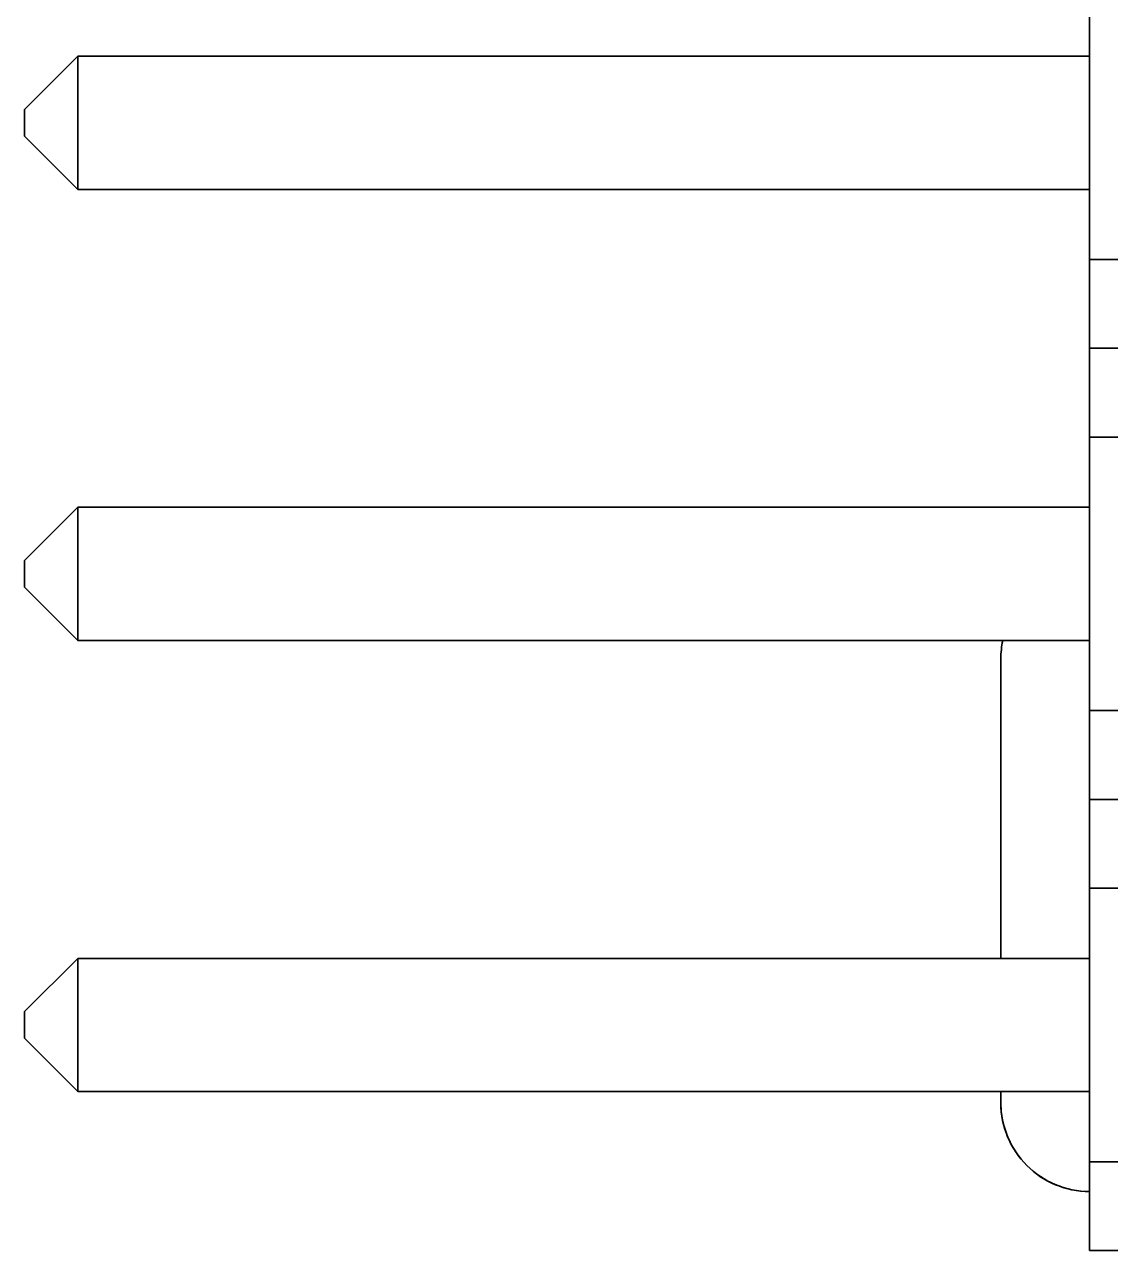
# Model space of a CAD drawing. Extents: x 146 to 1134, y 78 to 926.
# Drawn here: x 252.02 to 258.13, y 342.42 to 349.32 of the extents above; entities that cross this region are included whole.
import ezdxf

# ---------------------------------------------------------------- set-up
doc = ezdxf.new("R2010")
doc.units = 0

msp = doc.modelspace()

# ---------------------------------------------------------------- linework, layer by layer
at = {"color": 7, "lineweight": 35, "ltscale": 0.009875}
for p, q in [((258.0164, 349.5372), (258.0164, 349.1422)), ((258.0164, 348.3922), (258.0164, 347.9972)), ((258.0164, 346.9972), (258.0164, 346.6022)), ((258.0164, 345.8522), (258.0164, 345.4572)), ((258.0164, 344.4572), (258.0164, 344.0622)), ((258.0164, 343.3122), (258.0164, 342.9172))]:
    msp.add_line(p, q, dxfattribs=at)
at = {"color": 7, "lineweight": 35, "ltscale": 0.0385}
for p, q in [((258.0164, 347.9972), (258.0164, 349.5372)), ((258.0164, 347.9972), (258.0164, 349.5372)), ((258.0164, 345.4572), (258.0164, 346.9972)), ((258.0164, 345.4572), (258.0164, 346.9972))]:
    msp.add_line(p, q, dxfattribs=at)
at = {"color": 7, "lineweight": 35, "ltscale": 0.010607}
for p, q in [((252.0164, 348.8422), (252.3164, 349.1422)), ((252.0164, 348.8422), (252.3164, 349.1422)), ((252.3164, 349.1422), (252.0164, 348.8422)), ((252.0164, 348.8422), (252.3164, 349.1422)), ((252.3164, 349.1422), (252.0164, 348.8422)), ((252.3164, 343.3122), (252.0164, 343.6122)), ((252.3164, 343.3122), (252.0164, 343.6122)), ((252.0164, 343.6122), (252.3164, 343.3122)), ((252.3164, 343.3122), (252.0164, 343.6122)), ((252.0164, 343.6122), (252.3164, 343.3122))]:
    msp.add_line(p, q, dxfattribs=at)
at = {"color": 7, "lineweight": 35, "ltscale": 0.1425}
for p, q in [((252.3164, 349.1422), (258.0164, 349.1422)), ((252.3164, 349.1422), (258.0164, 349.1422)), ((258.0164, 349.1422), (252.3164, 349.1422)), ((258.0164, 349.1422), (252.3164, 349.1422)), ((252.3164, 349.1422), (258.0164, 349.1422)), ((252.3164, 348.3922), (258.0164, 348.3922)), ((258.0164, 348.3922), (252.3164, 348.3922)), ((252.3164, 346.6022), (258.0164, 346.6022)), ((252.3164, 346.6022), (258.0164, 346.6022)), ((258.0164, 346.6022), (252.3164, 346.6022)), ((258.0164, 346.6022), (252.3164, 346.6022)), ((252.3164, 346.6022), (258.0164, 346.6022)), ((252.3164, 345.8522), (258.0164, 345.8522)), ((258.0164, 345.8522), (252.3164, 345.8522)), ((252.3164, 344.0622), (258.0164, 344.0622)), ((252.3164, 344.0622), (258.0164, 344.0622)), ((258.0164, 344.0622), (252.3164, 344.0622)), ((258.0164, 344.0622), (252.3164, 344.0622)), ((252.3164, 344.0622), (258.0164, 344.0622)), ((252.3164, 343.3122), (258.0164, 343.3122)), ((258.0164, 343.3122), (252.3164, 343.3122))]:
    msp.add_line(p, q, dxfattribs=at)
at = {"color": 7, "lineweight": 35, "ltscale": 0.01875}
for p, q in [((252.3164, 349.1422), (252.3164, 348.3922)), ((252.3164, 348.3922), (252.3164, 349.1422)), ((258.0164, 348.3922), (258.0164, 349.1422)), ((252.3164, 346.6022), (252.3164, 345.8522)), ((252.3164, 345.8522), (252.3164, 346.6022)), ((258.0164, 345.8522), (258.0164, 346.6022)), ((252.3164, 344.0622), (252.3164, 343.3122)), ((252.3164, 343.3122), (252.3164, 344.0622)), ((258.0164, 343.3122), (258.0164, 344.0622))]:
    msp.add_line(p, q, dxfattribs=at)
at = {"color": 7, "lineweight": 35, "ltscale": 0.00375}
for p, q in [((252.0164, 348.8422), (252.0164, 348.6922)), ((252.0164, 348.6922), (252.0164, 348.8422)), ((252.0164, 348.8422), (252.0164, 348.6922)), ((252.0164, 348.6922), (252.0164, 348.8422)), ((252.0164, 348.8422), (252.0164, 348.6922)), ((252.0164, 343.7622), (252.0164, 343.6122)), ((252.0164, 343.6122), (252.0164, 343.7622)), ((252.0164, 343.7622), (252.0164, 343.6122)), ((252.0164, 343.6122), (252.0164, 343.7622)), ((252.0164, 343.7622), (252.0164, 343.6122))]:
    msp.add_line(p, q, dxfattribs=at)
at = {"color": 7, "lineweight": 35, "ltscale": 0.010606}
for p, q in [((252.3164, 348.3922), (252.0164, 348.6922)), ((252.3164, 348.3922), (252.0164, 348.6922)), ((252.0164, 348.6922), (252.3164, 348.3922)), ((252.3164, 348.3922), (252.0164, 348.6922)), ((252.0164, 348.6922), (252.3164, 348.3922)), ((252.0164, 346.3022), (252.3164, 346.6022)), ((252.0164, 346.3022), (252.3164, 346.6022)), ((252.3164, 346.6022), (252.0164, 346.3022)), ((252.0164, 346.3022), (252.3164, 346.6022)), ((252.3164, 346.6022), (252.0164, 346.3022)), ((252.3164, 345.8522), (252.0164, 346.1522)), ((252.3164, 345.8522), (252.0164, 346.1522)), ((252.0164, 346.1522), (252.3164, 345.8522)), ((252.3164, 345.8522), (252.0164, 346.1522)), ((252.0164, 346.1522), (252.3164, 345.8522)), ((252.0164, 343.7622), (252.3164, 344.0622)), ((252.0164, 343.7622), (252.3164, 344.0622)), ((252.3164, 344.0622), (252.0164, 343.7622)), ((252.0164, 343.7622), (252.3164, 344.0622)), ((252.3164, 344.0622), (252.0164, 343.7622))]:
    msp.add_line(p, q, dxfattribs=at)
at = {"color": 7, "lineweight": 35, "ltscale": 0.0125}
for p, q in [((258.0164, 347.4972), (258.0164, 347.9972)), ((258.0164, 347.9972), (258.0164, 347.4972)), ((258.0164, 346.9972), (258.0164, 347.4972)), ((258.0164, 347.4972), (258.0164, 346.9972)), ((258.0164, 344.9572), (258.0164, 345.4572)), ((258.0164, 345.4572), (258.0164, 344.9572)), ((258.0164, 344.4572), (258.0164, 344.9572)), ((258.0164, 344.9572), (258.0164, 344.4572)), ((258.0164, 342.4172), (258.0164, 342.9172)), ((258.0164, 342.9172), (258.0164, 342.4172))]:
    msp.add_line(p, q, dxfattribs=at)
at = {"color": 7, "lineweight": 35, "ltscale": 0.0625}
for p, q in [((260.5164, 347.9972), (258.0164, 347.9972)), ((260.5164, 347.9972), (258.0164, 347.9972)), ((258.0164, 347.4972), (260.5164, 347.4972)), ((260.5164, 347.4972), (258.0164, 347.4972)), ((260.5164, 347.4972), (258.0164, 347.4972)), ((260.5164, 347.4972), (258.0164, 347.4972)), ((258.0164, 346.9972), (260.5164, 346.9972)), ((258.0164, 346.9972), (260.5164, 346.9972)), ((260.5164, 345.4572), (258.0164, 345.4572)), ((260.5164, 345.4572), (258.0164, 345.4572)), ((258.0164, 344.9572), (260.5164, 344.9572)), ((260.5164, 344.9572), (258.0164, 344.9572)), ((260.5164, 344.9572), (258.0164, 344.9572)), ((260.5164, 344.9572), (258.0164, 344.9572)), ((258.0164, 344.4572), (260.5164, 344.4572)), ((258.0164, 344.4572), (260.5164, 344.4572)), ((260.5164, 342.9172), (258.0164, 342.9172)), ((260.5164, 342.9172), (258.0164, 342.9172)), ((258.0164, 342.4172), (260.5164, 342.4172)), ((260.5164, 342.4172), (258.0164, 342.4172))]:
    msp.add_line(p, q, dxfattribs=at)
at = {"color": 7, "lineweight": 35, "ltscale": 0.004783}
for p, q in [((258.0164, 347.8058), (258.0164, 347.9972)), ((258.0164, 345.2658), (258.0164, 345.4572))]:
    msp.add_line(p, q, dxfattribs=at)
at = {"color": 7, "lineweight": 35, "ltscale": 0.004056}
for p, q in [((258.0164, 347.6436), (258.0164, 347.8058)), ((258.0164, 345.1036), (258.0164, 345.2658)), ((258.0164, 344.6485), (258.0164, 344.8107))]:
    msp.add_line(p, q, dxfattribs=at)
at = {"color": 7, "lineweight": 35, "ltscale": 0.00271}
for p, q in [((258.0164, 347.5352), (258.0164, 347.6436)), ((258.0164, 347.3507), (258.0164, 347.4591)), ((258.0164, 344.8107), (258.0164, 344.9191)), ((258.0164, 342.4552), (258.0164, 342.5636))]:
    msp.add_line(p, q, dxfattribs=at)
at = {"color": 7, "lineweight": 35, "ltscale": 0.000951385}
for p, q in [((258.0164, 347.4972), (258.0164, 347.5352)), ((258.0164, 347.4591), (258.0164, 347.4972)), ((258.0164, 342.4172), (258.0164, 342.4552))]:
    msp.add_line(p, q, dxfattribs=at)
at = {"color": 7, "lineweight": 35, "ltscale": 0.004055}
for p, q in [((258.0164, 347.1885), (258.0164, 347.3507)), ((258.0164, 342.5636), (258.0164, 342.7258))]:
    msp.add_line(p, q, dxfattribs=at)
at = {"color": 7, "lineweight": 35, "ltscale": 0.004784}
for p, q in [((258.0164, 346.9972), (258.0164, 347.1885)), ((258.0164, 344.4572), (258.0164, 344.6485)), ((258.0164, 342.7258), (258.0164, 342.9172))]:
    msp.add_line(p, q, dxfattribs=at)
at = {"color": 7, "lineweight": 35, "ltscale": 0.003751}
for p, q in [((252.0164, 346.3022), (252.0164, 346.1522)), ((252.0164, 346.1522), (252.0164, 346.3022)), ((252.0164, 346.3022), (252.0164, 346.1522)), ((252.0164, 346.1522), (252.0164, 346.3022)), ((252.0164, 346.3022), (252.0164, 346.1522))]:
    msp.add_line(p, q, dxfattribs=at)
at = {"color": 7, "lineweight": 35, "ltscale": 0.044833}
msp.add_line((258.0164, 344.062), (258.0164, 345.8553), dxfattribs=at)
at = {"color": 7, "lineweight": 35, "ltscale": 0.033825}
msp.add_line((258.0164, 345.8522), (258.0164, 344.4992), dxfattribs=at)
at = {"color": 7, "lineweight": 35, "ltscale": 0.03125}
msp.add_line((257.5164, 344.4992), (257.5164, 345.7492), dxfattribs=at)
at = {"color": 7, "lineweight": 35, "ltscale": 0.002383}
msp.add_line((257.5164, 345.6538), (257.5164, 345.7492), dxfattribs=at)
at = {"color": 7, "lineweight": 35, "ltscale": 0.042233}
msp.add_line((257.5164, 345.7492), (257.5164, 344.0599), dxfattribs=at)
at = {"color": 7, "lineweight": 35, "ltscale": 0.006772}
msp.add_line((257.5164, 345.383), (257.5164, 345.6538), dxfattribs=at)
at = {"color": 7, "lineweight": 35, "ltscale": 0.010137}
msp.add_line((257.5164, 344.9775), (257.5164, 345.383), dxfattribs=at)
at = {"color": 7, "lineweight": 35, "ltscale": 0.002709}
msp.add_line((258.0164, 344.9952), (258.0164, 345.1036), dxfattribs=at)
at = {"color": 7, "lineweight": 35, "ltscale": 0.000460815}
for p, q in [((257.5164, 345.0129), (257.5164, 344.9944)), ((257.5164, 344.9944), (257.5164, 345.0129)), ((257.5164, 345.0129), (257.5164, 344.9944))]:
    msp.add_line(p, q, dxfattribs=at)
at = {"color": 7, "lineweight": 35, "ltscale": 0.000706482}
for p, q in [((257.5164, 344.9846), (257.5164, 345.0129)), ((257.5164, 344.9208), (257.5164, 344.9491)), ((257.5164, 344.9491), (257.5164, 344.9208)), ((257.5164, 344.9208), (257.5164, 344.9491)), ((257.5164, 344.9491), (257.5164, 344.9208)), ((257.5164, 344.9208), (257.5164, 344.9491)), ((257.5164, 344.9491), (257.5164, 344.9208))]:
    msp.add_line(p, q, dxfattribs=at)
at = {"color": 7, "lineweight": 35, "ltscale": 0.004726}
msp.add_line((257.5164, 344.8239), (257.5164, 345.0129), dxfattribs=at)
at = {"color": 7, "lineweight": 35, "ltscale": 7.01904e-05}
msp.add_line((257.5164, 345.0129), (257.5164, 345.0101), dxfattribs=at)
at = {"color": 7, "lineweight": 35, "ltscale": 0.000465393}
msp.add_line((257.5164, 344.9943), (257.5164, 345.0129), dxfattribs=at)
at = {"color": 7, "lineweight": 35, "ltscale": 0.000605011}
for p, q in [((257.5164, 345.0129), (257.5164, 344.9887)), ((257.5164, 344.799), (257.5164, 344.7748))]:
    msp.add_line(p, q, dxfattribs=at)
at = {"color": 7, "lineweight": 35, "ltscale": 0.000177002}
msp.add_line((257.5164, 345.0129), (257.5164, 345.0058), dxfattribs=at)
at = {"color": 7, "lineweight": 35, "ltscale": 0.000428772}
msp.add_line((257.5164, 344.9957), (257.5164, 345.0129), dxfattribs=at)
at = {"color": 7, "lineweight": 35, "ltscale": 0.000106812}
for p, q in [((257.5164, 345.0129), (257.5164, 345.0086)), ((257.5164, 344.0814), (257.5164, 344.0856))]:
    msp.add_line(p, q, dxfattribs=at)
at = {"color": 7, "lineweight": 35, "ltscale": 0.000422668}
msp.add_line((257.5164, 344.996), (257.5164, 345.0129), dxfattribs=at)
at = {"color": 7, "lineweight": 35, "ltscale": 0.010649}
msp.add_line((257.5164, 345.0129), (257.5164, 344.5869), dxfattribs=at)
at = {"color": 7, "lineweight": 35, "ltscale": 0.000642395}
msp.add_line((257.5164, 345.0129), (257.5164, 344.9872), dxfattribs=at)
msp.add_line((257.5164, 345.0129), (257.5164, 344.9872), dxfattribs=at)
msp.add_line((257.5164, 345.0129), (257.5164, 344.9872), dxfattribs=at)
at = {"color": 7, "lineweight": 35, "ltscale": 0.00068512}
msp.add_line((257.5164, 344.9855), (257.5164, 345.0129), dxfattribs=at)
msp.add_line((257.5164, 344.9855), (257.5164, 345.0129), dxfattribs=at)
msp.add_line((257.5164, 344.9855), (257.5164, 345.0129), dxfattribs=at)
at = {"color": 7, "lineweight": 35, "ltscale": 0.000834656}
msp.add_line((257.5164, 344.9795), (257.5164, 345.0129), dxfattribs=at)
at = {"color": 7, "lineweight": 35, "ltscale": 0.000502777}
msp.add_line((257.5164, 345.0101), (257.5164, 344.99), dxfattribs=at)
at = {"color": 7, "lineweight": 35, "ltscale": 0.004709}
msp.add_line((257.5164, 345.0086), (257.5164, 344.8203), dxfattribs=at)
at = {"color": 7, "lineweight": 35, "ltscale": 0.012318}
msp.add_line((257.5164, 345.0058), (257.5164, 344.5131), dxfattribs=at)
at = {"color": 7, "lineweight": 35, "ltscale": 0.0003479}
msp.add_line((257.5164, 344.9821), (257.5164, 344.996), dxfattribs=at)
at = {"color": 7, "lineweight": 35, "ltscale": 0.000352478}
msp.add_line((257.5164, 344.9816), (257.5164, 344.9957), dxfattribs=at)
at = {"color": 7, "lineweight": 35, "ltscale": 0.004885}
msp.add_line((257.5164, 344.9944), (257.5164, 344.799), dxfattribs=at)
at = {"color": 7, "lineweight": 35, "ltscale": 0.000390625}
msp.add_line((257.5164, 344.9788), (257.5164, 344.9944), dxfattribs=at)
at = {"color": 7, "lineweight": 35, "ltscale": 0.006265}
msp.add_line((257.5164, 344.9944), (257.5164, 344.7438), dxfattribs=at)
at = {"color": 7, "lineweight": 35, "ltscale": 0.000315857}
for p, q in [((257.5164, 344.9816), (257.5164, 344.9943)), ((257.5164, 344.9093), (257.5164, 344.8966))]:
    msp.add_line(p, q, dxfattribs=at)
at = {"color": 7, "lineweight": 35, "ltscale": 0.022999}
msp.add_line((257.5164, 344.99), (257.5164, 344.07), dxfattribs=at)
at = {"color": 7, "lineweight": 35, "ltscale": 0.022972}
msp.add_line((257.5164, 344.9887), (257.5164, 344.0698), dxfattribs=at)
at = {"color": 7, "lineweight": 35, "ltscale": 0.001353}
msp.add_line((257.5164, 344.9872), (257.5164, 344.933), dxfattribs=at)
msp.add_line((257.5164, 344.9872), (257.5164, 344.933), dxfattribs=at)
msp.add_line((257.5164, 344.9872), (257.5164, 344.933), dxfattribs=at)
at = {"color": 7, "lineweight": 35, "ltscale": 0.00107}
msp.add_line((257.5164, 344.9427), (257.5164, 344.9855), dxfattribs=at)
msp.add_line((257.5164, 344.9427), (257.5164, 344.9855), dxfattribs=at)
msp.add_line((257.5164, 344.9427), (257.5164, 344.9855), dxfattribs=at)
at = {"color": 7, "lineweight": 35, "ltscale": 0.000743866}
for p, q in [((257.5164, 344.9549), (257.5164, 344.9846)), ((257.5164, 344.1124), (257.5164, 344.0826)), ((257.5164, 344.1124), (257.5164, 344.0826)), ((257.5164, 344.1124), (257.5164, 344.0826))]:
    msp.add_line(p, q, dxfattribs=at)
at = {"color": 7, "lineweight": 35, "ltscale": 0.000524902}
msp.add_line((257.5164, 344.9611), (257.5164, 344.9821), dxfattribs=at)
at = {"color": 7, "lineweight": 35, "ltscale": 0.000535583}
msp.add_line((257.5164, 344.9602), (257.5164, 344.9816), dxfattribs=at)
at = {"color": 7, "lineweight": 35, "ltscale": 0.022987}
msp.add_line((257.5164, 344.0621), (257.5164, 344.9816), dxfattribs=at)
at = {"color": 7, "lineweight": 35, "ltscale": 0.000798035}
msp.add_line((257.5164, 344.9476), (257.5164, 344.9795), dxfattribs=at)
at = {"color": 7, "lineweight": 35, "ltscale": 0.012103}
msp.add_line((257.5164, 344.4947), (257.5164, 344.9788), dxfattribs=at)
at = {"color": 7, "lineweight": 35, "ltscale": 0.011958}
msp.add_line((257.5164, 344.4992), (257.5164, 344.9775), dxfattribs=at)
at = {"color": 7, "lineweight": 35, "ltscale": 0.000630951}
msp.add_line((257.5164, 344.9358), (257.5164, 344.9611), dxfattribs=at)
at = {"color": 7, "lineweight": 35, "ltscale": 0.008369}
msp.add_line((257.5164, 344.6255), (257.5164, 344.9602), dxfattribs=at)
at = {"color": 7, "lineweight": 35, "ltscale": 0.000952148}
msp.add_line((258.0164, 344.9572), (258.0164, 344.9952), dxfattribs=at)
at = {"color": 7, "lineweight": 35, "ltscale": 0.000566864}
msp.add_line((257.5164, 344.9322), (257.5164, 344.9549), dxfattribs=at)
at = {"color": 7, "lineweight": 35, "ltscale": 4.19617e-05}
msp.add_line((257.5164, 344.9474), (257.5164, 344.9491), dxfattribs=at)
at = {"color": 7, "lineweight": 35, "ltscale": 8.01086e-05}
msp.add_line((257.5164, 344.9444), (257.5164, 344.9476), dxfattribs=at)
at = {"color": 7, "lineweight": 35, "ltscale": 0.000353241}
msp.add_line((257.5164, 344.9333), (257.5164, 344.9474), dxfattribs=at)
at = {"color": 7, "lineweight": 35, "ltscale": 0.00087738}
msp.add_line((257.5164, 344.9444), (257.5164, 344.9093), dxfattribs=at)
at = {"color": 7, "lineweight": 35, "ltscale": 0.004361}
msp.add_line((257.5164, 344.7699), (257.5164, 344.9444), dxfattribs=at)
at = {"color": 7, "lineweight": 35, "ltscale": 0.003333}
msp.add_line((257.5164, 344.9444), (257.5164, 344.811), dxfattribs=at)
at = {"color": 7, "lineweight": 35, "ltscale": 0.010959}
for p, q in [((257.5164, 344.506), (257.5164, 344.9444)), ((257.5164, 344.5334), (257.5164, 344.0951))]:
    msp.add_line(p, q, dxfattribs=at)
at = {"color": 7, "lineweight": 35, "ltscale": 0.003397}
msp.add_line((257.5164, 344.8085), (257.5164, 344.9444), dxfattribs=at)
at = {"color": 7, "lineweight": 35, "ltscale": 0.002386}
msp.add_line((257.5164, 344.8472), (257.5164, 344.9427), dxfattribs=at)
msp.add_line((257.5164, 344.8472), (257.5164, 344.9427), dxfattribs=at)
msp.add_line((257.5164, 344.8472), (257.5164, 344.9427), dxfattribs=at)
at = {"color": 7, "lineweight": 35, "ltscale": 0.008347}
msp.add_line((257.5164, 344.6019), (257.5164, 344.9358), dxfattribs=at)
at = {"color": 7, "lineweight": 35, "ltscale": 0.000311279}
msp.add_line((257.5164, 344.9208), (257.5164, 344.9333), dxfattribs=at)
at = {"color": 7, "lineweight": 35, "ltscale": 0.01036}
msp.add_line((257.5164, 344.933), (257.5164, 344.5186), dxfattribs=at)
msp.add_line((257.5164, 344.933), (257.5164, 344.5186), dxfattribs=at)
msp.add_line((257.5164, 344.933), (257.5164, 344.5186), dxfattribs=at)
at = {"color": 7, "lineweight": 35, "ltscale": 0.000819397}
msp.add_line((257.5164, 344.8994), (257.5164, 344.9322), dxfattribs=at)
at = {"color": 7, "lineweight": 35, "ltscale": 0.010231}
msp.add_line((257.5164, 344.9208), (257.5164, 344.5116), dxfattribs=at)
msp.add_line((257.5164, 344.9208), (257.5164, 344.5116), dxfattribs=at)
msp.add_line((257.5164, 344.9208), (257.5164, 344.5116), dxfattribs=at)
at = {"color": 7, "lineweight": 35, "ltscale": 0.004671}
msp.add_line((257.5164, 344.734), (257.5164, 344.9208), dxfattribs=at)
msp.add_line((257.5164, 344.734), (257.5164, 344.9208), dxfattribs=at)
msp.add_line((257.5164, 344.734), (257.5164, 344.9208), dxfattribs=at)
at = {"color": 7, "lineweight": 35, "ltscale": 0.00119}
msp.add_line((257.5164, 344.8732), (257.5164, 344.9208), dxfattribs=at)
at = {"color": 7, "lineweight": 35, "ltscale": 0.020853}
msp.add_line((257.5164, 344.9039), (257.5164, 344.0698), dxfattribs=at)
at = {"color": 7, "lineweight": 35, "ltscale": 0.003933}
msp.add_line((257.5164, 344.7466), (257.5164, 344.9039), dxfattribs=at)
at = {"color": 7, "lineweight": 35, "ltscale": 6.94275e-05}
msp.add_line((257.5164, 344.8966), (257.5164, 344.8994), dxfattribs=at)
at = {"color": 7, "lineweight": 35, "ltscale": 0.000950623}
msp.add_line((258.0164, 344.9191), (258.0164, 344.9572), dxfattribs=at)
at = {"color": 7, "lineweight": 35, "ltscale": 0.00638}
msp.add_line((257.5164, 344.618), (257.5164, 344.8732), dxfattribs=at)
at = {"color": 7, "lineweight": 35, "ltscale": 0.008418}
msp.add_line((257.5164, 344.5105), (257.5164, 344.8472), dxfattribs=at)
msp.add_line((257.5164, 344.5105), (257.5164, 344.8472), dxfattribs=at)
msp.add_line((257.5164, 344.5105), (257.5164, 344.8472), dxfattribs=at)
at = {"color": 7, "lineweight": 35, "ltscale": 0.002429}
msp.add_line((257.5164, 344.7267), (257.5164, 344.8239), dxfattribs=at)
at = {"color": 7, "lineweight": 35, "ltscale": 0.000530243}
msp.add_line((257.5164, 344.8203), (257.5164, 344.799), dxfattribs=at)
at = {"color": 7, "lineweight": 35, "ltscale": 0.002092}
msp.add_line((257.5164, 344.811), (257.5164, 344.7274), dxfattribs=at)
at = {"color": 7, "lineweight": 35, "ltscale": 0.001809}
msp.add_line((257.5164, 344.7361), (257.5164, 344.8085), dxfattribs=at)
at = {"color": 7, "lineweight": 35, "ltscale": 0.000598907}
msp.add_line((257.5164, 344.799), (257.5164, 344.7751), dxfattribs=at)
at = {"color": 7, "lineweight": 35, "ltscale": 0.005132}
msp.add_line((257.5164, 344.7751), (257.5164, 344.5698), dxfattribs=at)
at = {"color": 7, "lineweight": 35, "ltscale": 0.000315094}
msp.add_line((257.5164, 344.7748), (257.5164, 344.7622), dxfattribs=at)
at = {"color": 7, "lineweight": 35, "ltscale": 0.003296}
msp.add_line((257.5164, 344.6381), (257.5164, 344.7699), dxfattribs=at)
at = {"color": 7, "lineweight": 35, "ltscale": 0.000498199}
for p, q in [((257.5164, 344.7622), (257.5164, 344.7423)), ((257.5164, 344.6182), (257.5164, 344.6381))]:
    msp.add_line(p, q, dxfattribs=at)
at = {"color": 7, "lineweight": 35, "ltscale": 0.000107574}
for p, q in [((257.5164, 344.7423), (257.5164, 344.7466)), ((257.5164, 344.1802), (257.5164, 344.1845))]:
    msp.add_line(p, q, dxfattribs=at)
at = {"color": 7, "lineweight": 35, "ltscale": 0.011205}
msp.add_line((257.5164, 344.7438), (257.5164, 344.2956), dxfattribs=at)
at = {"color": 7, "lineweight": 35, "ltscale": 0.011135}
msp.add_line((257.5164, 344.2907), (257.5164, 344.7361), dxfattribs=at)
at = {"color": 7, "lineweight": 35, "ltscale": 0.005276}
msp.add_line((257.5164, 344.5229), (257.5164, 344.734), dxfattribs=at)
msp.add_line((257.5164, 344.5229), (257.5164, 344.734), dxfattribs=at)
msp.add_line((257.5164, 344.5229), (257.5164, 344.734), dxfattribs=at)
at = {"color": 7, "lineweight": 35, "ltscale": 0.003371}
msp.add_line((257.5164, 344.7274), (257.5164, 344.5925), dxfattribs=at)
at = {"color": 7, "lineweight": 35, "ltscale": 0.005078}
msp.add_line((257.5164, 344.5236), (257.5164, 344.7267), dxfattribs=at)
at = {"color": 7, "lineweight": 35, "ltscale": 0.014083}
msp.add_line((257.5164, 344.0621), (257.5164, 344.6255), dxfattribs=at)
at = {"color": 7, "lineweight": 35, "ltscale": 0.004109}
msp.add_line((257.5164, 344.4538), (257.5164, 344.6182), dxfattribs=at)
at = {"color": 7, "lineweight": 35, "ltscale": 0.00133}
msp.add_line((257.5164, 344.5648), (257.5164, 344.618), dxfattribs=at)
at = {"color": 7, "lineweight": 35, "ltscale": 0.002515}
msp.add_line((257.5164, 344.5013), (257.5164, 344.6019), dxfattribs=at)
at = {"color": 7, "lineweight": 35, "ltscale": 0.000878143}
msp.add_line((257.5164, 344.6019), (257.5164, 344.5668), dxfattribs=at)
at = {"color": 7, "lineweight": 35, "ltscale": 0.000434113}
msp.add_line((257.5164, 344.5846), (257.5164, 344.6019), dxfattribs=at)
at = {"color": 7, "lineweight": 35, "ltscale": 0.002162}
msp.add_line((257.5164, 344.5925), (257.5164, 344.506), dxfattribs=at)
at = {"color": 7, "lineweight": 35, "ltscale": 0.008652}
msp.add_line((257.5164, 344.5869), (257.5164, 344.2408), dxfattribs=at)
at = {"color": 7, "lineweight": 35, "ltscale": 0.000646973}
msp.add_line((257.5164, 344.5587), (257.5164, 344.5846), dxfattribs=at)
at = {"color": 7, "lineweight": 35, "ltscale": 0.012901}
msp.add_line((257.5164, 344.5782), (257.5164, 344.0621), dxfattribs=at)
at = {"color": 7, "lineweight": 35, "ltscale": 0.004506}
msp.add_line((257.5164, 344.3979), (257.5164, 344.5782), dxfattribs=at)
at = {"color": 7, "lineweight": 35, "ltscale": 0.002547}
msp.add_line((257.5164, 344.5698), (257.5164, 344.4679), dxfattribs=at)
at = {"color": 7, "lineweight": 35, "ltscale": 0.000395966}
msp.add_line((257.5164, 344.5668), (257.5164, 344.551), dxfattribs=at)
at = {"color": 7, "lineweight": 35, "ltscale": 0.001331}
msp.add_line((257.5164, 344.5116), (257.5164, 344.5648), dxfattribs=at)
at = {"color": 7, "lineweight": 35, "ltscale": 0.012414}
msp.add_line((257.5164, 344.0621), (257.5164, 344.5587), dxfattribs=at)
at = {"color": 7, "lineweight": 35, "ltscale": 0.00043869}
msp.add_line((257.5164, 344.551), (257.5164, 344.5334), dxfattribs=at)
at = {"color": 7, "lineweight": 35, "ltscale": 0.00221}
msp.add_line((257.5164, 344.5334), (257.5164, 344.445), dxfattribs=at)
at = {"color": 7, "lineweight": 35, "ltscale": 0.006657}
msp.add_line((257.5164, 344.2672), (257.5164, 344.5334), dxfattribs=at)
at = {"color": 7, "lineweight": 35, "ltscale": 0.002151}
msp.add_line((257.5164, 344.4375), (257.5164, 344.5236), dxfattribs=at)
at = {"color": 7, "lineweight": 35, "ltscale": 0.010332}
msp.add_line((257.5164, 344.1096), (257.5164, 344.5229), dxfattribs=at)
msp.add_line((257.5164, 344.1096), (257.5164, 344.5229), dxfattribs=at)
msp.add_line((257.5164, 344.1096), (257.5164, 344.5229), dxfattribs=at)
at = {"color": 7, "lineweight": 35, "ltscale": 0.008443}
msp.add_line((257.5164, 344.5186), (257.5164, 344.1809), dxfattribs=at)
msp.add_line((257.5164, 344.5186), (257.5164, 344.1809), dxfattribs=at)
msp.add_line((257.5164, 344.5186), (257.5164, 344.1809), dxfattribs=at)
at = {"color": 7, "lineweight": 35, "ltscale": 0.000460052}
msp.add_line((257.5164, 344.5131), (257.5164, 344.4947), dxfattribs=at)
at = {"color": 7, "lineweight": 35, "ltscale": 0.00998}
msp.add_line((257.5164, 344.5116), (257.5164, 344.1124), dxfattribs=at)
msp.add_line((257.5164, 344.5116), (257.5164, 344.1124), dxfattribs=at)
msp.add_line((257.5164, 344.5116), (257.5164, 344.1124), dxfattribs=at)
at = {"color": 7, "lineweight": 35, "ltscale": 0.001299}
msp.add_line((257.5164, 344.4596), (257.5164, 344.5116), dxfattribs=at)
at = {"color": 7, "lineweight": 35, "ltscale": 0.007523}
msp.add_line((257.5164, 344.2096), (257.5164, 344.5105), dxfattribs=at)
msp.add_line((257.5164, 344.2096), (257.5164, 344.5105), dxfattribs=at)
msp.add_line((257.5164, 344.2096), (257.5164, 344.5105), dxfattribs=at)
at = {"color": 7, "lineweight": 35, "ltscale": 0.002911}
msp.add_line((257.5164, 344.3849), (257.5164, 344.5013), dxfattribs=at)
at = {"color": 7, "lineweight": 35, "ltscale": 0.010943}
msp.add_line((257.5164, 344.0615), (257.5164, 344.4992), dxfattribs=at)
at = {"color": 7, "lineweight": 35, "ltscale": 0.010923}
msp.add_line((257.5164, 344.0623), (257.5164, 344.4992), dxfattribs=at)
at = {"color": 7, "lineweight": 35, "ltscale": 0.010974}
msp.add_line((258.0164, 344.4992), (258.0164, 344.0602), dxfattribs=at)
at = {"color": 7, "lineweight": 35, "ltscale": 0.001097}
msp.add_line((257.5164, 344.4679), (257.5164, 344.424), dxfattribs=at)
at = {"color": 7, "lineweight": 35, "ltscale": 0.00129}
msp.add_line((257.5164, 344.408), (257.5164, 344.4596), dxfattribs=at)
at = {"color": 7, "lineweight": 35, "ltscale": 0.005067}
msp.add_line((257.5164, 344.2511), (257.5164, 344.4538), dxfattribs=at)
at = {"color": 7, "lineweight": 35, "ltscale": 0.001648}
msp.add_line((257.5164, 344.445), (257.5164, 344.3791), dxfattribs=at)
at = {"color": 7, "lineweight": 35, "ltscale": 0.009385}
msp.add_line((257.5164, 344.0621), (257.5164, 344.4375), dxfattribs=at)
at = {"color": 7, "lineweight": 35, "ltscale": 0.001557}
msp.add_line((257.5164, 344.424), (257.5164, 344.3618), dxfattribs=at)
at = {"color": 7, "lineweight": 35, "ltscale": 0.002562}
msp.add_line((257.5164, 344.3055), (257.5164, 344.408), dxfattribs=at)
at = {"color": 7, "lineweight": 35, "ltscale": 0.038499}
msp.add_line((258.0164, 342.9172), (258.0164, 344.4572), dxfattribs=at)
msp.add_line((258.0164, 342.9172), (258.0164, 344.4572), dxfattribs=at)
at = {"color": 7, "lineweight": 35, "ltscale": 0.008395}
msp.add_line((257.5164, 344.0621), (257.5164, 344.3979), dxfattribs=at)
at = {"color": 7, "lineweight": 35, "ltscale": 0.001365}
msp.add_line((257.5164, 344.3303), (257.5164, 344.3849), dxfattribs=at)
at = {"color": 7, "lineweight": 35, "ltscale": 0.002392}
msp.add_line((257.5164, 344.3791), (257.5164, 344.2834), dxfattribs=at)
at = {"color": 7, "lineweight": 35, "ltscale": 0.002585}
msp.add_line((257.5164, 344.3618), (257.5164, 344.2584), dxfattribs=at)
at = {"color": 7, "lineweight": 35, "ltscale": 0.000717163}
msp.add_line((257.5164, 344.3016), (257.5164, 344.3303), dxfattribs=at)
at = {"color": 7, "lineweight": 35, "ltscale": 0.003648}
msp.add_line((257.5164, 344.1596), (257.5164, 344.3055), dxfattribs=at)
at = {"color": 7, "lineweight": 35, "ltscale": 0.000679779}
msp.add_line((257.5164, 344.2744), (257.5164, 344.3016), dxfattribs=at)
at = {"color": 7, "lineweight": 35, "ltscale": 0.002007}
msp.add_line((257.5164, 344.2956), (257.5164, 344.2154), dxfattribs=at)
at = {"color": 7, "lineweight": 35, "ltscale": 0.004581}
msp.add_line((257.5164, 344.1075), (257.5164, 344.2907), dxfattribs=at)
at = {"color": 7, "lineweight": 35, "ltscale": 0.001611}
msp.add_line((257.5164, 344.2834), (257.5164, 344.219), dxfattribs=at)
at = {"color": 7, "lineweight": 35, "ltscale": 0.003017}
msp.add_line((257.5164, 344.1537), (257.5164, 344.2744), dxfattribs=at)
at = {"color": 7, "lineweight": 35, "ltscale": 0.001685}
msp.add_line((257.5164, 344.1997), (257.5164, 344.2672), dxfattribs=at)
at = {"color": 7, "lineweight": 35, "ltscale": 0.004425}
msp.add_line((257.5164, 344.2584), (257.5164, 344.0814), dxfattribs=at)
at = {"color": 7, "lineweight": 35, "ltscale": 0.000604248}
msp.add_line((257.5164, 344.2269), (257.5164, 344.2511), dxfattribs=at)
at = {"color": 7, "lineweight": 35, "ltscale": 0.002921}
msp.add_line((257.5164, 344.2408), (257.5164, 344.124), dxfattribs=at)
at = {"color": 7, "lineweight": 35, "ltscale": 0.004134}
msp.add_line((257.5164, 344.0616), (257.5164, 344.2269), dxfattribs=at)
at = {"color": 7, "lineweight": 35, "ltscale": 0.003441}
msp.add_line((257.5164, 344.219), (257.5164, 344.0814), dxfattribs=at)
at = {"color": 7, "lineweight": 35, "ltscale": 0.003898}
msp.add_line((257.5164, 344.2154), (257.5164, 344.0594), dxfattribs=at)
at = {"color": 7, "lineweight": 35, "ltscale": 0.003242}
msp.add_line((257.5164, 344.0799), (257.5164, 344.2096), dxfattribs=at)
msp.add_line((257.5164, 344.0799), (257.5164, 344.2096), dxfattribs=at)
msp.add_line((257.5164, 344.0799), (257.5164, 344.2096), dxfattribs=at)
at = {"color": 7, "lineweight": 35, "ltscale": 0.002853}
msp.add_line((257.5164, 344.0856), (257.5164, 344.1997), dxfattribs=at)
at = {"color": 7, "lineweight": 35, "ltscale": 0.000588989}
msp.add_line((257.5164, 344.1845), (257.5164, 344.161), dxfattribs=at)
at = {"color": 7, "lineweight": 35, "ltscale": 0.002419}
msp.add_line((257.5164, 344.1809), (257.5164, 344.0841), dxfattribs=at)
msp.add_line((257.5164, 344.1809), (257.5164, 344.0841), dxfattribs=at)
msp.add_line((257.5164, 344.1809), (257.5164, 344.0841), dxfattribs=at)
at = {"color": 7, "lineweight": 35, "ltscale": 0.002472}
msp.add_line((257.5164, 344.0814), (257.5164, 344.1802), dxfattribs=at)
at = {"color": 7, "lineweight": 35, "ltscale": 0.000257111}
msp.add_line((257.5164, 344.161), (257.5164, 344.1507), dxfattribs=at)
at = {"color": 7, "lineweight": 35, "ltscale": 0.00118}
msp.add_line((257.5164, 344.1124), (257.5164, 344.1596), dxfattribs=at)
at = {"color": 7, "lineweight": 35, "ltscale": 0.002288}
msp.add_line((257.5164, 344.0622), (257.5164, 344.1537), dxfattribs=at)
at = {"color": 7, "lineweight": 35, "ltscale": 0.000437927}
msp.add_line((257.5164, 344.1507), (257.5164, 344.1332), dxfattribs=at)
at = {"color": 7, "lineweight": 35, "ltscale": 0.000225067}
msp.add_line((257.5164, 344.1272), (257.5164, 344.1362), dxfattribs=at)
at = {"color": 7, "lineweight": 35, "ltscale": 7.47681e-05}
msp.add_line((257.5164, 344.1362), (257.5164, 344.1332), dxfattribs=at)
at = {"color": 7, "lineweight": 35, "ltscale": 0.001832}
msp.add_line((257.5164, 344.1332), (257.5164, 344.0599), dxfattribs=at)
at = {"color": 7, "lineweight": 35, "ltscale": 0.000572968}
msp.add_line((257.5164, 344.1332), (257.5164, 344.1103), dxfattribs=at)
at = {"color": 7, "lineweight": 35, "ltscale": 0.00069046}
msp.add_line((257.5164, 344.0995), (257.5164, 344.1272), dxfattribs=at)
at = {"color": 7, "lineweight": 35, "ltscale": 0.001584}
msp.add_line((257.5164, 344.124), (257.5164, 344.0606), dxfattribs=at)
at = {"color": 7, "lineweight": 35, "ltscale": 0.000325775}
msp.add_line((257.5164, 344.0994), (257.5164, 344.1124), dxfattribs=at)
at = {"color": 7, "lineweight": 35, "ltscale": 0.001333}
msp.add_line((257.5164, 344.1103), (257.5164, 344.0569), dxfattribs=at)
at = {"color": 7, "lineweight": 35, "ltscale": 0.000674438}
msp.add_line((257.5164, 344.0826), (257.5164, 344.1096), dxfattribs=at)
msp.add_line((257.5164, 344.0826), (257.5164, 344.1096), dxfattribs=at)
msp.add_line((257.5164, 344.0826), (257.5164, 344.1096), dxfattribs=at)
at = {"color": 7, "lineweight": 35, "ltscale": 0.000310516}
msp.add_line((257.5164, 344.0951), (257.5164, 344.1075), dxfattribs=at)
at = {"color": 7, "lineweight": 35, "ltscale": 0.000262451}
msp.add_line((257.5164, 344.0891), (257.5164, 344.0995), dxfattribs=at)
at = {"color": 7, "lineweight": 35, "ltscale": 0.000370789}
msp.add_line((257.5164, 344.0845), (257.5164, 344.0994), dxfattribs=at)
at = {"color": 7, "lineweight": 35, "ltscale": 0.000341797}
msp.add_line((257.5164, 344.0754), (257.5164, 344.0891), dxfattribs=at)
at = {"color": 7, "lineweight": 35, "ltscale": 4.73022e-05}
msp.add_line((257.5164, 344.0826), (257.5164, 344.0845), dxfattribs=at)
at = {"color": 7, "lineweight": 35, "ltscale": 0.000566101}
msp.add_line((257.5164, 344.0841), (257.5164, 344.0615), dxfattribs=at)
msp.add_line((257.5164, 344.0841), (257.5164, 344.0615), dxfattribs=at)
msp.add_line((257.5164, 344.0841), (257.5164, 344.0615), dxfattribs=at)
at = {"color": 7, "lineweight": 35, "ltscale": 0.000457764}
msp.add_line((257.5164, 344.0616), (257.5164, 344.0799), dxfattribs=at)
msp.add_line((257.5164, 344.0616), (257.5164, 344.0799), dxfattribs=at)
msp.add_line((257.5164, 344.0616), (257.5164, 344.0799), dxfattribs=at)
at = {"color": 7, "lineweight": 35, "ltscale": 0.000331116}
msp.add_line((257.5164, 344.0621), (257.5164, 344.0754), dxfattribs=at)
at = {"color": 7, "lineweight": 35, "ltscale": 0.001577}
msp.add_line((257.5164, 343.3123), (257.5164, 343.2492), dxfattribs=at)
at = {"color": 7, "lineweight": 35, "ltscale": 0.001575}
msp.add_line((257.5164, 343.2492), (257.5164, 343.3122), dxfattribs=at)
msp.add_line((257.5164, 343.2492), (257.5164, 343.3122), dxfattribs=at)
at = {"color": 7, "lineweight": 35, "ltscale": 0.014075}
msp.add_line((258.0164, 343.3122), (258.0164, 342.7492), dxfattribs=at)
at = {"color": 7, "lineweight": 35, "ltscale": 0.014024}
msp.add_line((258.0164, 342.7492), (258.0164, 343.3101), dxfattribs=at)
at = {"color": 7, "lineweight": 35}
for centre, start, end in [((258.0164, 345.7492), 168.11194, 180.00001), ((258.0164, 345.7492), 168.11522, 179.99999), ((258.0164, 345.7492), 168.14758, 180.00001), ((258.0164, 343.2492), 179.99999, 270), ((258.0164, 343.2492), 180.00001, 270)]:
    msp.add_arc(centre, 0.5, start, end, dxfattribs=at)

doc.saveas('drawing.dxf')
